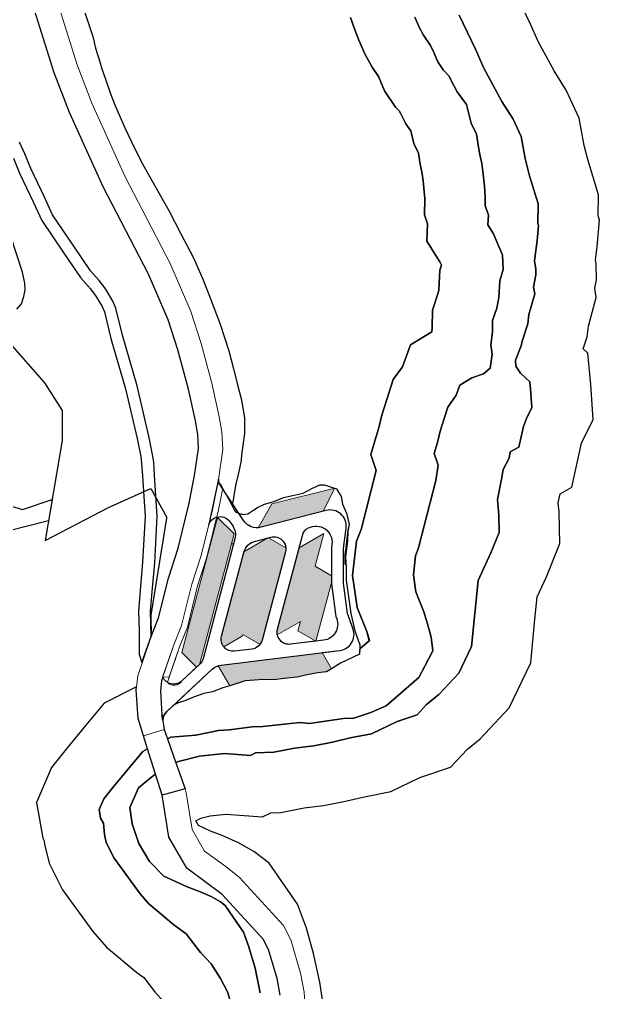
# Model space of a CAD drawing. Header units: millimetres. Extents: x 234550 to 240984, y 469077 to 474234.
# Drawn here: x 238611.8 to 238900.1, y 472563.1 to 473046.7 of the extents above; entities that cross this region are included whole.
import ezdxf

# ---------------------------------------------------------------- set-up
doc = ezdxf.new("R2010")
doc.units = ezdxf.units.MM
for name, color, linetype, lineweight in [('_proposed _Primary_road_Hatch', 7, 'Continuous', 0), ('_proposed OS-2 _hatch', 83, 'Continuous', 0), ('E1', 108, 'Continuous', 30)]:
    doc.layers.add(name, color=color, linetype=linetype, lineweight=lineweight)
for name, color, linetype in [('_proposed Tertiary_road_Hatch', 252, 'Continuous'), ('Proposed_truck parking hatch', 253, 'Continuous'), ('Service-S2', 192, 'Continuous')]:
    doc.layers.add(name, color=color, linetype=linetype)
doc.layers.add('_proposed UV_2_Hatch', color=53, linetype='Continuous', lineweight=0, true_color=0xf2d64a)
doc.layers.add('water', color=140, linetype='Continuous', lineweight=30, true_color=0x00cdfe)

msp = doc.modelspace()

# ---------------------------------------------------------------- hatches: boundary and pattern name
at = {"layer": 'Proposed_truck parking hatch'}
h = msp.add_hatch(color=256, dxfattribs=at)
h.dxf.hatch_style = 1
edge = h.paths.add_edge_path()
edge.add_line((238764.4, 472722.42), (238766.86, 472723.94))
edge.add_line((238766.86, 472723.94), (238762.18, 472732.05))
edge.add_line((238762.18, 472732.05), (238712.04, 472725.84))
edge.add_arc((238713.02, 472717.9), 8, 97.0573, 108.1534)
edge.add_line((238710.53, 472725.51), (238716.28, 472715.56))
edge.add_line((238716.28, 472715.56), (238723.99, 472718.06))
edge.add_line((238723.99, 472718.06), (238728.55, 472718.36))
edge.add_line((238728.55, 472718.36), (238733, 472718.62))
edge.add_line((238733, 472718.62), (238738.18, 472718.52))
edge.add_line((238738.18, 472718.52), (238743.38, 472719.16))
edge.add_line((238743.38, 472719.16), (238749.77, 472719.85))
edge.add_line((238749.77, 472719.85), (238754.82, 472720.95))
edge.add_line((238754.82, 472720.95), (238760.05, 472721.91))
edge.add_line((238760.05, 472721.91), (238764.4, 472722.42))
edge = h.paths.add_edge_path()
edge.add_line((238768.48, 472813.79), (238737.21, 472806.03))
edge.add_line((238737.21, 472806.03), (238730.34, 472794.11))
edge.add_arc((238729.84, 472802.1), 8, 273.5438, 284.4711)
edge.add_line((238731.84, 472794.35), (238762.77, 472802.33))
edge.add_line((238762.77, 472802.33), (238768.48, 472813.79))
h = msp.add_hatch(color=256, dxfattribs=at)
h.dxf.hatch_style = 1
h.paths.add_polyline_path([(238718.43, 472790.99), (238710.26, 472799.17), (238692.46, 472732.12), (238699.83, 472724.75), (238701.18, 472726.01)])
edge = h.paths.add_edge_path()
edge.add_line((238735.52, 472789.11), (238735.16, 472789.01))
edge.add_line((238735.16, 472789.01), (238723.36, 472782.2))
edge.add_arc((238730.95, 472779.66), 8, 161.5514, 165.1349)
edge.add_line((238723.21, 472781.72), (238712.2, 472740.21))
edge.add_arc((238718, 472738.67), 6, 165.1349, 219.4689)
edge.add_line((238713.36, 472734.86), (238722.53, 472740.15))
edge.add_line((238722.53, 472740.15), (238735.52, 472789.11))
h = msp.add_hatch(color=256, dxfattribs=at)
h.dxf.hatch_style = 1
edge = h.paths.add_edge_path()
edge.add_arc((238738.2, 472783.6), 6, 345.1349, 365.2593)
edge.add_line((238744.17, 472784.15), (238735.57, 472789.12))
edge.add_line((238735.57, 472789.12), (238735.52, 472789.11))
edge.add_line((238735.52, 472789.11), (238722.77, 472741.08))
edge.add_line((238722.77, 472741.08), (238731.35, 472736.13))
edge.add_arc((238726.55, 472739.73), 6, 323.0788, 345.1349)
edge.add_line((238732.35, 472738.19), (238744, 472782.06))
h = msp.add_hatch(color=256, dxfattribs=at)
h.dxf.hatch_style = 1
edge = h.paths.add_edge_path()
edge.add_line((238762.98, 472791.22), (238750.76, 472784.16))
edge.add_line((238750.76, 472784.16), (238740.01, 472743.65))
edge.add_arc((238745.81, 472742.12), 6, 165.1349, 191.1557)
edge.add_line((238739.92, 472740.95), (238751.4, 472747.58))
edge.add_line((238751.4, 472747.58), (238762.98, 472791.22))
h = msp.add_hatch(color=256, dxfattribs=at)
h.dxf.hatch_style = 1
h.paths.add_polyline_path([(238766.84, 472766.76), (238766.84, 472770.26), (238758.67, 472774.97), (238751.4, 472747.58), (238750.17, 472742.93), (238759.14, 472737.75)])

# ---------------------------------------------------------------- linework, layer by layer
at = {"layer": '_proposed _Primary_road_Hatch'}
for points in [[(238617.47, 473057.36), (238629.06, 473020.2), (238636.65, 473000.51), (238653.37, 472963.48), (238675.89, 472920.09), (238685.75, 472897.42), (238690.5, 472882.46), (238695.84, 472862.93), (238699.28, 472847.3), (238700.41, 472840.49), (238700.75, 472833.47), (238698.83, 472820.04), (238696.12, 472806.26), (238690.58, 472783.92), (238685.79, 472769.09), (238680.91, 472749.24), (238677.25, 472740.1), (238670.54, 472720.44), (238669.83, 472713.46), (238670.7, 472699.21), (238673.44, 472690.63), (238683.67, 472693.86), (238682.56, 472701.04), (238681.84, 472712.99), (238682.36, 472718.06), (238688.51, 472735.93), (238692.37, 472745.57), (238697.42, 472766.1), (238702.02, 472780.22), (238707.85, 472803.72), (238710.68, 472818.07), (238712.79, 472832.91), (238712.36, 472841.77), (238711.11, 472849.3), (238707.44, 472865.99), (238702.06, 472885.66), (238697.03, 472901.53), (238686.65, 472925.41), (238664.15, 472968.76), (238647.75, 473005.08), (238640.41, 473024.11), (238628.83, 473061.25)], [(238683.67, 472693.86), (238694.17, 472664.3), (238682.64, 472661.18), (238673.44, 472690.63)], [(238694.17, 472664.3), (238694.59, 472662.29), (238697.56, 472644.14), (238703.75, 472633.38), (238714.37, 472625.71), (238721.13, 472620.26), (238742.92, 472596.46), (238746.63, 472589.36), (238751.53, 472572.69), (238753.24, 472563.34), (238753.66, 472557.95)], [(238741.32, 472561.78), (238739.8, 472570.09), (238735.63, 472584.5), (238732.93, 472589.67), (238712.48, 472611.82), (238694.97, 472624.85), (238686.03, 472640.32), (238684.63, 472648.71), (238682.64, 472661.18)]]:
    msp.add_lwpolyline(points, dxfattribs=at)
at = {"layer": '_proposed OS-2 _hatch'}
for points in [[(238628.83, 473061.25), (238640.41, 473024.11), (238647.75, 473005.08), (238664.15, 472968.76), (238686.65, 472925.41), (238697.03, 472901.53), (238702.06, 472885.66), (238707.44, 472865.99), (238711.11, 472849.3), (238712.36, 472841.77), (238712.79, 472832.91), (238710.68, 472818.07), (238710.23, 472815.82)], [(238711.91, 472815.69), (238714.34, 472810.71), (238716.69, 472806.53), (238717.49, 472805.03), (238718.04, 472807.96), (238719.12, 472815.09), (238720.47, 472820.5), (238721.76, 472826.76), (238722.37, 472831.44), (238723.61, 472840.99), (238723.7, 472848.53), (238722.12, 472857.75), (238720.34, 472864.43), (238720.05, 472865.94), (238718.23, 472873.11), (238715.86, 472882), (238711.47, 472895.24), (238706.62, 472908.4), (238702.95, 472917.65), (238698.33, 472928.19), (238691.88, 472940.52), (238686.08, 472951.84), (238679.12, 472964.05), (238672.99, 472975.02), (238668.92, 472982.78), (238664.29, 472992.5), (238659.44, 473003.45), (238656.8, 473010.33), (238654.52, 473016.99), (238652.55, 473022.65), (238651.72, 473025.64), (238649.64, 473032.43), (238648.27, 473038.27), (238646.5, 473043.7), (238644.35, 473050.15)], [(238695.23, 472744.65), (238700.3, 472765.27), (238704.91, 472779.4), (238710.78, 472803.07), (238712.88, 472813.71), (238711.91, 472815.69), (238710.23, 472815.82), (238707.85, 472803.72), (238702.02, 472780.22), (238697.42, 472766.1), (238692.37, 472745.57), (238688.51, 472735.93), (238682.94, 472719.75), (238686.21, 472720.01), (238691.32, 472734.89)], [(238699.83, 472724.75), (238692.55, 472717.97), (238699.83, 472724.75), (238692.46, 472732.12), (238710.26, 472799.17), (238718.43, 472790.99), (238701.18, 472726.01), (238701.29, 472726.11)], [(238718.17, 472786.09), (238717.41, 472786.02), (238717.11, 472786)]]:
    msp.add_lwpolyline(points, dxfattribs=at)
for points in [[(238737.21, 472806.03), (238768.48, 472813.79), (238764.94, 472814.95), (238763.17, 472815.47), (238761.03, 472815.36), (238757.03, 472813.54), (238752.73, 472811.3), (238748.26, 472810.26), (238743.08, 472809.08), (238738.68, 472807.37), (238735.43, 472806.23), (238733.52, 472805.79), (238730.07, 472804.14), (238728.21, 472802.94), (238725.32, 472801.04), (238723, 472800.67), (238721.13, 472801.13), (238720.81, 472801.26), (238723.16, 472797.69, 0.268541), (238730.34, 472794.11)], [(238780.73, 472731.18), (238781, 472735.84), (238778.43, 472742.92), (238776.53, 472751.48), (238775.76, 472756.2), (238774.17, 472768.01), (238774.22, 472774.23), (238774.13, 472775.55), (238773.55, 472776.11), (238773.51, 472776.14), (238773.56, 472780.58), (238773.71, 472782.13), (238774, 472784.05), (238774.35, 472787.05), (238774.59, 472790.17), (238774.92, 472792.7), (238775.34, 472794.47), (238775.52, 472795.07), (238775.64, 472795.66), (238774.25, 472801.26), (238772.35, 472805.75), (238771.59, 472809.63), (238769.4, 472813.49), (238768.48, 472813.79), (238762.77, 472802.33), (238764.16, 472802.69, -0.52935), (238774.1, 472793.96), (238772.84, 472783.85), (238772.84, 472766.63), (238774.89, 472751.48), (238777.6, 472743.74, -0.478529), (238771.04, 472733.15), (238762.18, 472732.05), (238766.86, 472723.94), (238771.37, 472726.71)], [(238766.84, 472784.22), (238767.05, 472785.94, 0.607377), (238755.36, 472794, 0.208673), (238752.38, 472790.24), (238750.76, 472784.16), (238762.98, 472791.22), (238758.67, 472774.97), (238766.84, 472770.26)], [(238735.16, 472789.01), (238729.19, 472787.47, -0.003936), (238729.07, 472787.44, 0.258536), (238723.36, 472782.2)], [(238736.7, 472789.41), (238735.57, 472789.12), (238744.17, 472784.15, 0.462127)], [(238769.48, 472748.78), (238769.02, 472750.06), (238766.84, 472766.22), (238766.84, 472766.76), (238759.13, 472737.72), (238762.91, 472738.19, 0.478529)], [(238750.17, 472742.93), (238751.4, 472747.58), (238739.92, 472740.95, 0.393415), (238746.55, 472736.16), (238759.13, 472737.72), (238759.14, 472737.75)], [(238731.35, 472736.13), (238722.77, 472741.08), (238722.53, 472740.15), (238713.36, 472734.86, 0.256703), (238718.73, 472732.72), (238727.29, 472733.78, 0.20355)], [(238710.53, 472725.51, 0.108642), (238707.57, 472723.76), (238688.59, 472706.08), (238690.36, 472706.97), (238693.94, 472708.04), (238698.35, 472709.95), (238703.42, 472711.64), (238707.75, 472712.5), (238712.93, 472714.47), (238716.28, 472715.56)]]:
    msp.add_lwpolyline(points, format="xyb", close=True, dxfattribs=at)
for points in [[(238709.87, 472799.39), (238705.23, 472780.7), (238705.5, 472781.24), (238705.23, 472780.7), (238704.91, 472779.4), (238700.3, 472765.27), (238695.23, 472744.65), (238691.32, 472734.89), (238689.27, 472728.93), (238689.25, 472728.55), (238688.99, 472728.12), (238685.31, 472717.41), (238685.29, 472717.27, 0.502613), (238692.55, 472717.97)], [(238701.18, 472726.01), (238701.29, 472726.11, 0.141341), (238703, 472728.96), (238718.81, 472788.53, 0.213845), (238717.76, 472794.99), (238716.49, 472796.92, 0.325678), (238709.87, 472799.39), (238709.29, 472797.06)], [(238685.78, 472718.77), (238686.21, 472720.01), (238683.1, 472719.76), (238683.08, 472719.71, 0.14009)]]:
    msp.add_lwpolyline(points, format="xyb", dxfattribs=at)
at = {"layer": '_proposed Tertiary_road_Hatch'}
for points in [[(238608.83, 472977.8), (238611.85, 472970.39), (238618.73, 472955.78), (238622.88, 472946.83), (238633.91, 472930.61), (238642.14, 472918.47), (238647.02, 472912.76), (238649.75, 472909.26), (238652.81, 472904.01), (238653.99, 472901.33), (238657.2, 472888.23), (238664.51, 472863.07), (238670.21, 472838.43), (238672.05, 472829.57), (238672.51, 472826.08), (238672.88, 472819.86), (238673.64, 472809.57), (238674.24, 472799.86), (238673.01, 472777.01), (238671.74, 472762.83), (238670.96, 472752.56), (238671.19, 472742.71), (238671.19, 472731.28), (238672.56, 472727.07), (238677.25, 472740.1), (238676.97, 472752.57), (238677.71, 472762.17), (238678.99, 472776.58), (238680.25, 472799.89), (238679.63, 472809.97), (238678.87, 472820.26), (238678.48, 472826.65), (238677.97, 472830.57), (238676.08, 472839.66), (238670.29, 472864.67), (238663, 472889.76), (238659.68, 472903.3), (238658.22, 472906.63), (238654.71, 472912.65), (238651.39, 472916.9), (238647.11, 472921.84), (238638.85, 472934.01), (238628.18, 472949.66), (238624.15, 472958.37), (238617.42, 472972.61), (238614.41, 472980), (238611.76, 472985.78)], [(238610.44, 472902.66), (238612.85, 472905.37), (238613.94, 472908.96), (238614.66, 472912.37), (238614.49, 472915.61), (238613.34, 472921.18), (238604.58, 472947.96)]]:
    msp.add_lwpolyline(points, dxfattribs=at)
for points in [[(238772.84, 472766.63), (238772.84, 472783.85), (238774.1, 472793.96, 0.52935), (238764.16, 472802.69), (238731.84, 472794.35, -0.320361), (238723.16, 472797.69), (238711.72, 472815.03, -0.14623), (238710.73, 472818.32), (238705.87, 472795.75, -0.610877), (238716.49, 472796.92), (238717.76, 472794.99, -0.213845), (238718.81, 472788.53), (238703, 472728.96, -0.141341), (238701.29, 472726.11), (238692.55, 472717.97, -0.51346), (238682.99, 472719.9), (238682.36, 472718.06), (238681.84, 472712.99), (238682.56, 472701.04), (238683.05, 472698.32, -0.208205), (238684.97, 472702.71), (238707.57, 472723.76, -0.157927), (238712.04, 472725.84), (238771.04, 472733.15, 0.478529), (238777.6, 472743.74), (238774.89, 472751.48), (238772.84, 472766.63)], [(238752.38, 472790.24, -0.208673), (238755.36, 472794, -0.607377), (238767.05, 472785.94), (238766.84, 472784.22), (238766.84, 472766.22), (238769.02, 472750.06), (238769.48, 472748.78, -0.478529), (238762.91, 472738.19), (238746.55, 472736.16, -0.531275), (238740.01, 472743.65), (238752.38, 472790.24, -0.208673)], [(238723.21, 472781.72, -0.275286), (238729.07, 472787.44, 0.003936), (238729.19, 472787.47), (238736.7, 472789.41, -0.573495), (238744, 472782.06), (238732.35, 472738.19, -0.306101), (238727.29, 472733.78), (238718.73, 472732.72, -0.531275), (238712.2, 472740.21), (238723.21, 472781.72, -0.275286)]]:
    msp.add_lwpolyline(points, format="xyb", dxfattribs=at)
at = {"layer": '_proposed UV_2_Hatch'}
msp.add_lwpolyline([(238592.45, 472809.45), (238613.28, 472803.1), (238627.61, 472807.9), (238628.04, 472808), (238633.02, 472837.41), (238633, 472852.41), (238624.24, 472866.06), (238606.49, 472886.3)], dxfattribs=at)
at = {"layer": 'E1'}
msp.add_line((238636.65, 473000.51), (238629.06, 473020.2), dxfattribs=at)
for points in [[(238763.3, 472553.08), (238761, 472568.31), (238757.99, 472582.53), (238754.39, 472595.09), (238750.04, 472606.99), (238735.94, 472627.41), (238728.21, 472633.2), (238720.63, 472637.56), (238712.57, 472641.17), (238706.69, 472643.32), (238700.73, 472646.1), (238699.41, 472648.36), (238701.93, 472649.78), (238706.6, 472650.92), (238714.28, 472651.79), (238732.61, 472650.38), (238736.7, 472652.42), (238741.6, 472652.61), (238753.28, 472654.84), (238762.92, 472656.08), (238773.74, 472658.22), (238782.37, 472660.26), (238796.31, 472662.96), (238810.81, 472670.01), (238826.04, 472675.13), (238834.49, 472684.09), (238840.66, 472689.16), (238855.23, 472704.59), (238865.89, 472727.03), (238867.89, 472748.58), (238869.02, 472759.76), (238873.63, 472769.7), (238880.33, 472786.22), (238879.95, 472802.06), (238879.56, 472806.56), (238880.43, 472811.03), (238886.34, 472814.19), (238891.13, 472836.1), (238896.9, 472847.93), (238895.7, 472865.35), (238894.28, 472880.87), (238891.91, 472883.04), (238893.89, 472888.95), (238894.5, 472894.22), (238898.47, 472908.52), (238897.75, 472913.19), (238898.53, 472917.34), (238898.39, 472925.25), (238898.05, 472927.28), (238898.89, 472933.69), (238900.07, 472947.04), (238899.46, 472949.27), (238899.52, 472959.49), (238894.21, 472977.08), (238892.44, 472984.02), (238889.99, 472997.68), (238883.45, 473011.58), (238877.47, 473021.13), (238869.54, 473035.72), (238865.68, 473044.46), (238857.09, 473062.51)], [(238606.49, 472886.3), (238624.24, 472866.06), (238633, 472852.41), (238633.02, 472837.41), (238624.62, 472787.8), (238655.97, 472804.16), (238677.01, 472813.66), (238684.96, 472799.12), (238684.89, 472798.83), (238677.01, 472750.58), (238677.25, 472740.1), (238680.91, 472749.24), (238685.79, 472769.09), (238690.58, 472783.92), (238696.12, 472806.26), (238698.83, 472820.04), (238700.75, 472833.47), (238700.41, 472840.49), (238699.28, 472847.3), (238695.84, 472862.93), (238690.5, 472882.46), (238685.75, 472897.42), (238675.89, 472920.09), (238653.37, 472963.48), (238636.65, 473000.51), (238629.06, 473020.2), (238617.47, 473057.36)], [(238830.38, 473048.82), (238838.41, 473031.94), (238842.6, 473022.47), (238851.56, 473006), (238857.07, 472997.19), (238861.16, 472988.49), (238863.1, 472977.64), (238865.31, 472969.03), (238869.49, 472955.15), (238869.44, 472945.33), (238869.71, 472944.33), (238869.06, 472936.94), (238867.73, 472926.79), (238868.43, 472922.54), (238868.48, 472919.88), (238867.31, 472913.68), (238867.83, 472910.32), (238864.97, 472900), (238864.45, 472895.5), (238861.58, 472886.91), (238861.19, 472884.53), (238858.33, 472877.46), (238858.51, 472874.47), (238860.75, 472870.87), (238865.46, 472866.57), (238865.79, 472862.96), (238866.42, 472853.86), (238863.77, 472848.43), (238862.23, 472844.35), (238859.99, 472834.12), (238855.6, 472831.78), (238855.15, 472828.76), (238852.15, 472823.04), (238851.28, 472818.31), (238849.32, 472808.17), (238849.98, 472800.42), (238850.19, 472791.72), (238846.11, 472781.66), (238839.68, 472767.81), (238838.03, 472751.48), (238836.51, 472735.1), (238830.17, 472721.74), (238820.15, 472711.14), (238813.97, 472706.06), (238809.36, 472701.17), (238799.43, 472697.84), (238786.73, 472691.66), (238776.06, 472689.6), (238767.37, 472687.54), (238758.09, 472685.71), (238748.55, 472684.48), (238738.19, 472682.5), (238729.08, 472682.15), (238726.63, 472680.93), (238713.74, 472681.92), (238701.32, 472680.52), (238690.83, 472677.94), (238689.57, 472677.24), (238694.17, 472664.3), (238682.64, 472661.18), (238679.41, 472671.55), (238678.45, 472671.01), (238670.92, 472664.87), (238666.62, 472655.07), (238667.75, 472646.87), (238671.17, 472637.24), (238676.39, 472628.27), (238683.58, 472620.98), (238695.2, 472615.59), (238701.26, 472613.37), (238706.98, 472610.8), (238711.68, 472608.1), (238714.03, 472606.34), (238723.17, 472593.1), (238725.84, 472585.79), (238728.87, 472575.27), (238731.47, 472562.97)], [(238592.45, 472809.45), (238613.28, 472803.1), (238627.61, 472807.9), (238628.04, 472808), (238626.27, 472797.57), (238606.65, 472792.56)], [(238592.45, 472809.45), (238613.28, 472803.1), (238627.61, 472807.9), (238628.04, 472808)], [(238626.27, 472797.57), (238606.65, 472792.56)], [(238716.8, 472557.71), (238715.38, 472563.16), (238711.7, 472570.04), (238707.12, 472577.3), (238701.75, 472583.03), (238694.61, 472592.31), (238688.47, 472596.71), (238676.1, 472607.11), (238671.77, 472612.11), (238658.86, 472629.82), (238654.92, 472637.72), (238653.97, 472641.62), (238653.48, 472647.2), (238652.1, 472649.79), (238651.36, 472653.98), (238653.65, 472659.43), (238658.13, 472664.94), (238667.9, 472676.74), (238673.02, 472682.89), (238675.47, 472684.13), (238673.44, 472690.63), (238670.7, 472699.21), (238669.83, 472713.46), (238669.98, 472714.96), (238653.94, 472706.87), (238644.81, 472695.9), (238634.93, 472683.97), (238627.66, 472675.01), (238620.29, 472657.47), (238623.38, 472639.89), (238624.13, 472638.48), (238624.29, 472636.75), (238626.55, 472627.37), (238633.14, 472614.18), (238648.27, 472593.42), (238654.99, 472585.67), (238670.05, 472573.01), (238673.53, 472570.5), (238678.87, 472563.58), (238683.28, 472558.87)], [(238741.32, 472561.78), (238739.8, 472570.09), (238735.63, 472584.5), (238732.93, 472589.67), (238712.48, 472611.82), (238694.97, 472624.85), (238686.03, 472640.32), (238684.63, 472648.71), (238682.64, 472661.18), (238679.41, 472671.55), (238678.45, 472671.01), (238670.92, 472664.87), (238666.62, 472655.07), (238667.75, 472646.87), (238671.17, 472637.24), (238676.39, 472628.27), (238683.58, 472620.98), (238695.2, 472615.59), (238701.26, 472613.37), (238706.98, 472610.8), (238711.68, 472608.1), (238714.03, 472606.34), (238723.17, 472593.1), (238725.84, 472585.79), (238728.87, 472575.27), (238731.47, 472562.97)]]:
    msp.add_lwpolyline(points, dxfattribs=at)
msp.add_lwpolyline([(238776.3, 473047.76), (238778.48, 473041.61), (238780.48, 473036.47), (238783.4, 473029.66), (238787.12, 473022.98), (238789.93, 473018.92), (238790.36, 473018), (238793.22, 473011.33), (238798.73, 473003.13), (238800.45, 473001.24), (238801.25, 472999.75), (238803.77, 472994.8), (238806.28, 472991.44), (238807.79, 472985.11), (238810.09, 472980.32), (238810.93, 472974.76), (238811.98, 472970.06), (238812.4, 472966.57), (238812.97, 472961.01), (238813.27, 472957.74), (238813.09, 472949.56), (238814.61, 472945.12), (238814.26, 472936.49), (238820.72, 472926.24), (238821.45, 472924.53), (238820.72, 472922.05), (238820.14, 472912.25), (238819.87, 472910.81), (238817.05, 472902.18), (238816.87, 472893.54), (238816.64, 472891.53), (238806.09, 472885.08), (238802.07, 472874.06), (238797.54, 472867.7), (238794.35, 472857.9), (238791.95, 472849.99), (238790.62, 472844.38), (238786.34, 472830.51), (238789.06, 472822.49), (238781.54, 472793.28), (238779.27, 472787.44), (238777.34, 472770.28), (238779.55, 472754.4), (238784.4, 472742.5), (238785.66, 472738.07), (238780.89, 472733.9), (238780.73, 472731.18), (238771.37, 472726.71), (238766.86, 472723.94), (238764.4, 472722.42), (238760.05, 472721.91), (238754.82, 472720.95), (238749.77, 472719.85), (238743.38, 472719.16), (238738.18, 472718.52), (238733, 472718.62), (238728.55, 472718.36), (238723.99, 472718.06), (238716.28, 472715.56), (238712.93, 472714.47), (238707.75, 472712.5), (238703.42, 472711.64), (238698.35, 472709.95), (238693.94, 472708.04), (238690.36, 472706.97), (238688.59, 472706.08), (238684.97, 472702.71, 0.208205), (238683.05, 472698.32), (238682.56, 472701.04), (238683.67, 472693.86), (238685.36, 472689.12), (238687.08, 472689.99), (238699.45, 472691), (238710.66, 472693.32), (238715.99, 472693.7), (238727.53, 472695.2), (238732.74, 472695.38), (238751.07, 472697.24), (238755.98, 472696.77), (238772.88, 472699.31), (238777.93, 472699.41), (238786.44, 472702.24), (238794, 472705.51), (238810.22, 472719.7), (238813.4, 472725.57), (238817.2, 472732.93), (238816.37, 472739.71), (238814.52, 472746.28), (238812.81, 472752.3), (238808.74, 472762.25), (238807.57, 472770.67), (238808.65, 472780.21), (238810.15, 472784.07), (238818.76, 472817.56), (238819.82, 472825.17), (238817.87, 472830.94), (238819.58, 472836.49), (238820.92, 472842.16), (238822.97, 472848.9), (238824.64, 472854.04), (238828.86, 472859.95), (238830.69, 472864.96), (238836.61, 472868.59), (238842.35, 472870.59), (238845.77, 472873.44), (238846.73, 472880.38), (238846.09, 472885.05), (238846.83, 472891.51), (238846.95, 472897.1), (238848.97, 472903.3), (238849.98, 472908.52), (238850.47, 472916.88), (238852.09, 472922.4), (238851.92, 472929.58), (238847.38, 472940.21), (238844.61, 472944.6), (238844.8, 472949.51), (238843.2, 472954.21), (238843.3, 472958.8), (238842.83, 472963.91), (238842.22, 472969.88), (238841.59, 472975.13), (238840.44, 472980.28), (238839.66, 472985.4), (238838.88, 472989.66), (238836.23, 472995.19), (238834.03, 473004.42), (238829.34, 473010.7), (238827.85, 473013.64), (238825.15, 473018.67), (238822.4, 473021.7), (238819.68, 473025.74), (238817.75, 473030.23), (238816.07, 473033.86), (238812.63, 473038.84), (238810.37, 473042.91), (238808.25, 473047.84)], format="xyb", dxfattribs=at)
at = {"layer": 'Service-S2', "transparency": 33554633}
msp.add_lwpolyline([(238644.35, 473050.15), (238646.5, 473043.7), (238648.27, 473038.27), (238649.64, 473032.43), (238651.72, 473025.64), (238652.55, 473022.65), (238654.52, 473016.99), (238656.8, 473010.33), (238659.44, 473003.45), (238664.29, 472992.5), (238668.92, 472982.78), (238672.99, 472975.02), (238679.12, 472964.05), (238686.08, 472951.84), (238691.88, 472940.52), (238698.33, 472928.19), (238702.95, 472917.65), (238706.62, 472908.4), (238711.47, 472895.24), (238715.86, 472882), (238718.23, 472873.11), (238720.05, 472865.94), (238720.34, 472864.43), (238722.12, 472857.75), (238723.7, 472848.53), (238723.61, 472840.99), (238722.37, 472831.44), (238721.76, 472826.76), (238720.47, 472820.5), (238719.12, 472815.09), (238718.04, 472807.96), (238717.49, 472805.03), (238718.2, 472803.71), (238718.65, 472802.61), (238719.32, 472801.88), (238721.13, 472801.13), (238723, 472800.67), (238725.32, 472801.04), (238728.21, 472802.94), (238730.07, 472804.14), (238733.52, 472805.79), (238735.43, 472806.23), (238738.68, 472807.37), (238743.08, 472809.08), (238748.26, 472810.26), (238752.73, 472811.3), (238757.03, 472813.54), (238761.03, 472815.36), (238763.17, 472815.47), (238764.94, 472814.95), (238769.4, 472813.49), (238771.59, 472809.63), (238772.35, 472805.75), (238774.25, 472801.26), (238775.64, 472795.66), (238774.94, 472792.3), (238774.78, 472787.78), (238773.86, 472779.59), (238774.22, 472774.23), (238774.17, 472768.01), (238775.76, 472756.2), (238776.53, 472751.48), (238778.43, 472742.92), (238781, 472735.84), (238780.89, 472733.9), (238785.66, 472738.07), (238785.65, 472738.11), (238784.4, 472742.5), (238779.55, 472754.4), (238777.34, 472770.28), (238779.27, 472787.44), (238781.54, 472793.28), (238789.06, 472822.49), (238786.34, 472830.51), (238790.62, 472844.38), (238791.95, 472849.99), (238794.35, 472857.9), (238797.54, 472867.7), (238802.07, 472874.06), (238806.09, 472885.08), (238816.64, 472891.53), (238816.87, 472893.54), (238817.05, 472902.18), (238819.87, 472910.81), (238820.14, 472912.25), (238820.72, 472922.05), (238821.45, 472924.53), (238820.72, 472926.24), (238814.26, 472936.49), (238814.61, 472945.12), (238813.09, 472949.56), (238813.27, 472957.74), (238812.97, 472961.01), (238812.4, 472966.57), (238811.98, 472970.06), (238810.93, 472974.76), (238810.09, 472980.32), (238807.79, 472985.11), (238806.28, 472991.44), (238803.77, 472994.8), (238801.25, 472999.75), (238800.45, 473001.24), (238798.73, 473003.13), (238793.22, 473011.33), (238790.36, 473018), (238789.93, 473018.92), (238787.12, 473022.98), (238783.4, 473029.66), (238780.48, 473036.47), (238778.48, 473041.61), (238776.3, 473047.76)], dxfattribs=at)
at = {"layer": 'Service-S2'}
msp.add_lwpolyline([(238644.35, 473050.15), (238646.5, 473043.7), (238648.27, 473038.27), (238649.64, 473032.43), (238651.72, 473025.64), (238652.55, 473022.65), (238654.52, 473016.99), (238656.8, 473010.33), (238659.44, 473003.45), (238664.29, 472992.5), (238668.92, 472982.78), (238672.99, 472975.02), (238679.12, 472964.05), (238686.08, 472951.84), (238691.88, 472940.52), (238698.33, 472928.19), (238702.95, 472917.65), (238706.62, 472908.4), (238711.47, 472895.24), (238715.86, 472882), (238718.23, 472873.11), (238720.05, 472865.94), (238720.34, 472864.43), (238722.12, 472857.75), (238723.7, 472848.53), (238723.61, 472840.99), (238722.37, 472831.44), (238721.76, 472826.76), (238720.47, 472820.5), (238719.12, 472815.09), (238718.04, 472807.96), (238717.49, 472805.03), (238718.2, 472803.71), (238718.65, 472802.61), (238719.32, 472801.88), (238721.13, 472801.13), (238723, 472800.67), (238725.32, 472801.04), (238728.21, 472802.94), (238730.07, 472804.14), (238733.52, 472805.79), (238735.43, 472806.23), (238738.68, 472807.37), (238743.08, 472809.08), (238748.26, 472810.26), (238752.73, 472811.3), (238757.03, 472813.54), (238761.03, 472815.36), (238763.17, 472815.47), (238764.94, 472814.95), (238769.4, 472813.49), (238771.59, 472809.63), (238772.35, 472805.75), (238774.25, 472801.26), (238775.64, 472795.66), (238774.94, 472792.3), (238774.78, 472787.78), (238773.86, 472779.59), (238774.22, 472774.23), (238774.17, 472768.01), (238775.76, 472756.2), (238776.53, 472751.48), (238778.43, 472742.92), (238781, 472735.84), (238780.89, 472733.9), (238785.66, 472738.07), (238785.65, 472738.11), (238784.4, 472742.5), (238779.55, 472754.4), (238777.34, 472770.28), (238779.27, 472787.44), (238781.54, 472793.28), (238789.06, 472822.49), (238786.34, 472830.51), (238790.62, 472844.38), (238791.95, 472849.99), (238794.35, 472857.9), (238797.54, 472867.7), (238802.07, 472874.06), (238806.09, 472885.08), (238816.64, 472891.53), (238816.87, 472893.54), (238817.05, 472902.18), (238819.87, 472910.81), (238820.14, 472912.25), (238820.72, 472922.05), (238821.45, 472924.53), (238820.72, 472926.24), (238814.26, 472936.49), (238814.61, 472945.12), (238813.09, 472949.56), (238813.27, 472957.74), (238812.97, 472961.01), (238812.4, 472966.57), (238811.98, 472970.06), (238810.93, 472974.76), (238810.09, 472980.32), (238807.79, 472985.11), (238806.28, 472991.44), (238803.77, 472994.8), (238801.25, 472999.75), (238800.45, 473001.24), (238798.73, 473003.13), (238793.22, 473011.33), (238790.36, 473018), (238789.93, 473018.92), (238787.12, 473022.98), (238783.4, 473029.66), (238780.48, 473036.47), (238778.48, 473041.61), (238776.3, 473047.76)], dxfattribs=at)
at = {"layer": 'water'}
for points in [[(238808.25, 473047.84), (238810.37, 473042.91), (238812.63, 473038.84), (238816.07, 473033.86), (238817.75, 473030.23), (238819.68, 473025.74), (238822.4, 473021.7), (238825.15, 473018.67), (238827.85, 473013.64), (238829.34, 473010.7), (238834.03, 473004.42), (238836.23, 472995.19), (238838.88, 472989.66), (238839.66, 472985.4), (238840.44, 472980.28), (238841.59, 472975.13), (238842.22, 472969.88), (238842.83, 472963.91), (238843.3, 472958.8), (238843.2, 472954.21), (238844.8, 472949.51), (238844.61, 472944.6), (238847.38, 472940.21), (238851.92, 472929.58), (238852.09, 472922.4), (238850.47, 472916.88), (238849.98, 472908.52), (238848.97, 472903.3), (238846.95, 472897.1), (238846.83, 472891.51), (238846.09, 472885.05), (238846.73, 472880.38), (238845.77, 472873.44), (238842.35, 472870.59), (238836.61, 472868.59), (238830.69, 472864.96), (238828.86, 472859.95), (238824.64, 472854.04), (238822.97, 472848.9), (238820.92, 472842.16), (238819.58, 472836.49), (238817.87, 472830.94), (238819.82, 472825.17), (238818.76, 472817.56), (238810.15, 472784.07), (238808.65, 472780.21), (238807.57, 472770.67), (238808.74, 472762.25), (238812.81, 472752.3), (238814.52, 472746.28), (238816.37, 472739.71), (238817.2, 472732.93), (238813.4, 472725.57), (238810.22, 472719.7), (238794, 472705.51), (238786.44, 472702.24), (238777.93, 472699.41), (238772.88, 472699.31), (238755.98, 472696.77), (238751.07, 472697.24), (238732.74, 472695.38), (238727.53, 472695.2), (238715.99, 472693.7), (238710.66, 472693.32), (238699.45, 472691), (238687.08, 472689.99), (238685.36, 472689.12), (238689.57, 472677.24), (238690.83, 472677.94), (238701.32, 472680.52), (238713.74, 472681.92), (238726.63, 472680.93), (238729.08, 472682.15), (238738.19, 472682.5), (238748.55, 472684.48), (238758.09, 472685.71), (238767.37, 472687.54), (238776.06, 472689.6), (238786.73, 472691.66), (238799.43, 472697.84), (238809.36, 472701.17), (238813.97, 472706.06), (238820.15, 472711.14), (238830.17, 472721.74), (238836.51, 472735.1), (238838.03, 472751.48), (238839.68, 472767.81), (238846.11, 472781.66), (238850.19, 472791.72), (238849.98, 472800.42), (238849.32, 472808.17), (238851.28, 472818.31), (238852.15, 472823.04), (238855.15, 472828.76), (238855.6, 472831.78), (238859.99, 472834.12), (238862.23, 472844.35), (238863.77, 472848.43), (238866.42, 472853.86), (238865.79, 472862.96), (238865.46, 472866.57), (238860.75, 472870.87), (238858.51, 472874.47), (238858.33, 472877.46), (238861.19, 472884.53), (238861.58, 472886.91), (238864.45, 472895.5), (238864.97, 472900), (238867.83, 472910.32), (238867.31, 472913.68), (238868.48, 472919.88), (238868.43, 472922.54), (238867.73, 472926.79), (238869.06, 472936.94), (238869.71, 472944.33), (238869.44, 472945.33), (238869.49, 472955.15), (238865.31, 472969.03), (238863.1, 472977.64), (238861.16, 472988.49), (238857.07, 472997.19), (238851.56, 473006), (238842.6, 473022.47), (238838.41, 473031.94), (238830.38, 473048.82)], [(238731.47, 472562.97), (238728.87, 472575.27), (238725.84, 472585.79), (238723.17, 472593.1), (238714.03, 472606.34), (238711.68, 472608.1), (238706.98, 472610.8), (238701.26, 472613.37), (238695.2, 472615.59), (238683.58, 472620.98), (238676.39, 472628.27), (238671.17, 472637.24), (238667.75, 472646.87), (238666.62, 472655.07), (238670.92, 472664.87), (238678.45, 472671.01), (238679.41, 472671.55), (238675.47, 472684.13), (238673.02, 472682.89), (238667.9, 472676.74), (238658.13, 472664.94), (238653.65, 472659.43), (238651.36, 472653.98), (238652.1, 472649.79), (238653.48, 472647.2), (238653.97, 472641.62), (238654.92, 472637.72), (238658.86, 472629.82), (238671.77, 472612.11), (238676.1, 472607.11), (238688.47, 472596.71), (238694.61, 472592.31), (238701.75, 472583.03), (238707.12, 472577.3), (238711.7, 472570.04), (238715.38, 472563.16), (238716.8, 472557.71)]]:
    msp.add_lwpolyline(points, dxfattribs=at)

doc.saveas('drawing.dxf')
